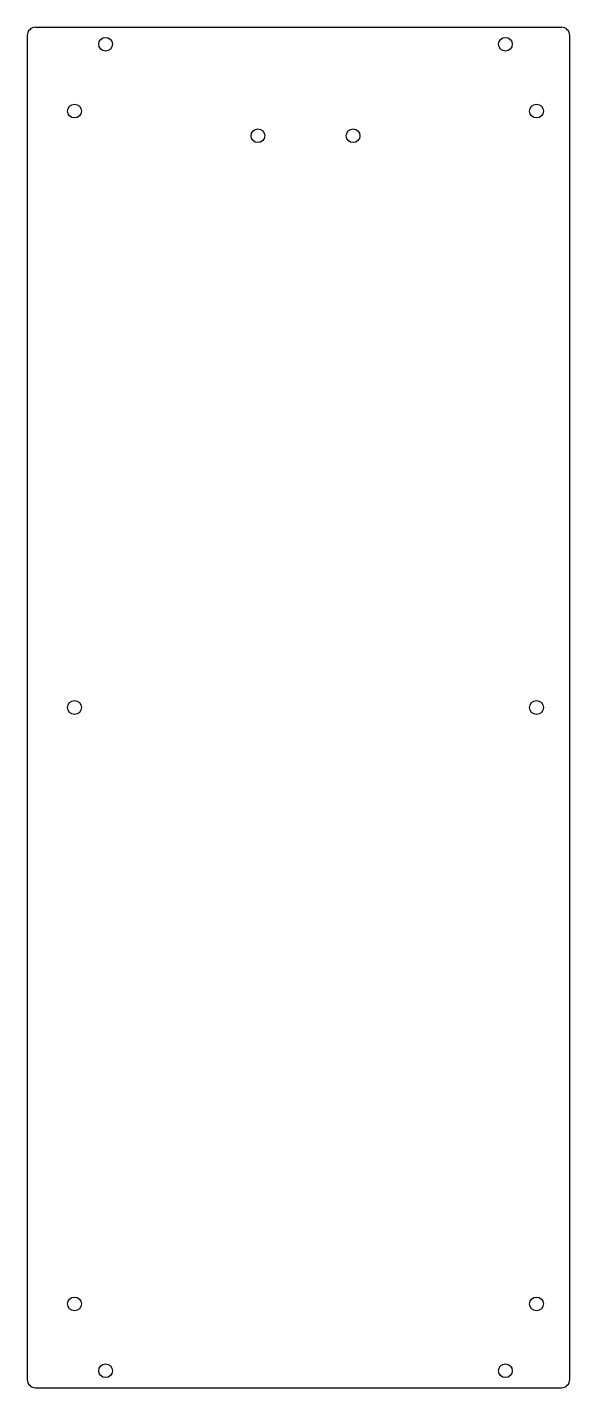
# Model space of a CAD drawing. Header units: millimetres. Extents: x -194 to 0, y -243 to 243.
import ezdxf

# ---------------------------------------------------------------- set-up
doc = ezdxf.new("R2010")
doc.units = ezdxf.units.MM

msp = doc.modelspace()

# ---------------------------------------------------------------- linework, layer by layer
at = {"color": 7, "linetype": 'Continuous', "lineweight": 25}
for p, q in [((-190.975, 243.3), (-3, 243.3)), ((-193.975, 240.3), (-193.975, -240.3)), ((0, -240.3), (0, 240.3)), ((-190.975, -243.3), (-3, -243.3))]:
    msp.add_line(p, q, dxfattribs=at)
for centre in [(-165.975, 237.2), (-23, 237.2), (-177.075, 213.3), (-11.9, 213.3), (-111.4875, 204.5), (-77.4875, 204.5), (-177.075, 0), (-11.9, 0), (-177.075, -213.3), (-11.9, -213.3), (-165.975, -237.2), (-23, -237.2)]:
    msp.add_circle(centre, 2.45, dxfattribs=at)
for centre, start, end in [((-190.975, 240.3), 90, 180), ((-3, 240.3), 360, 90), ((-190.975, -240.3), 180, 270), ((-3, -240.3), 270, 0)]:
    msp.add_arc(centre, 3, start, end, dxfattribs=at)

doc.saveas('drawing.dxf')
